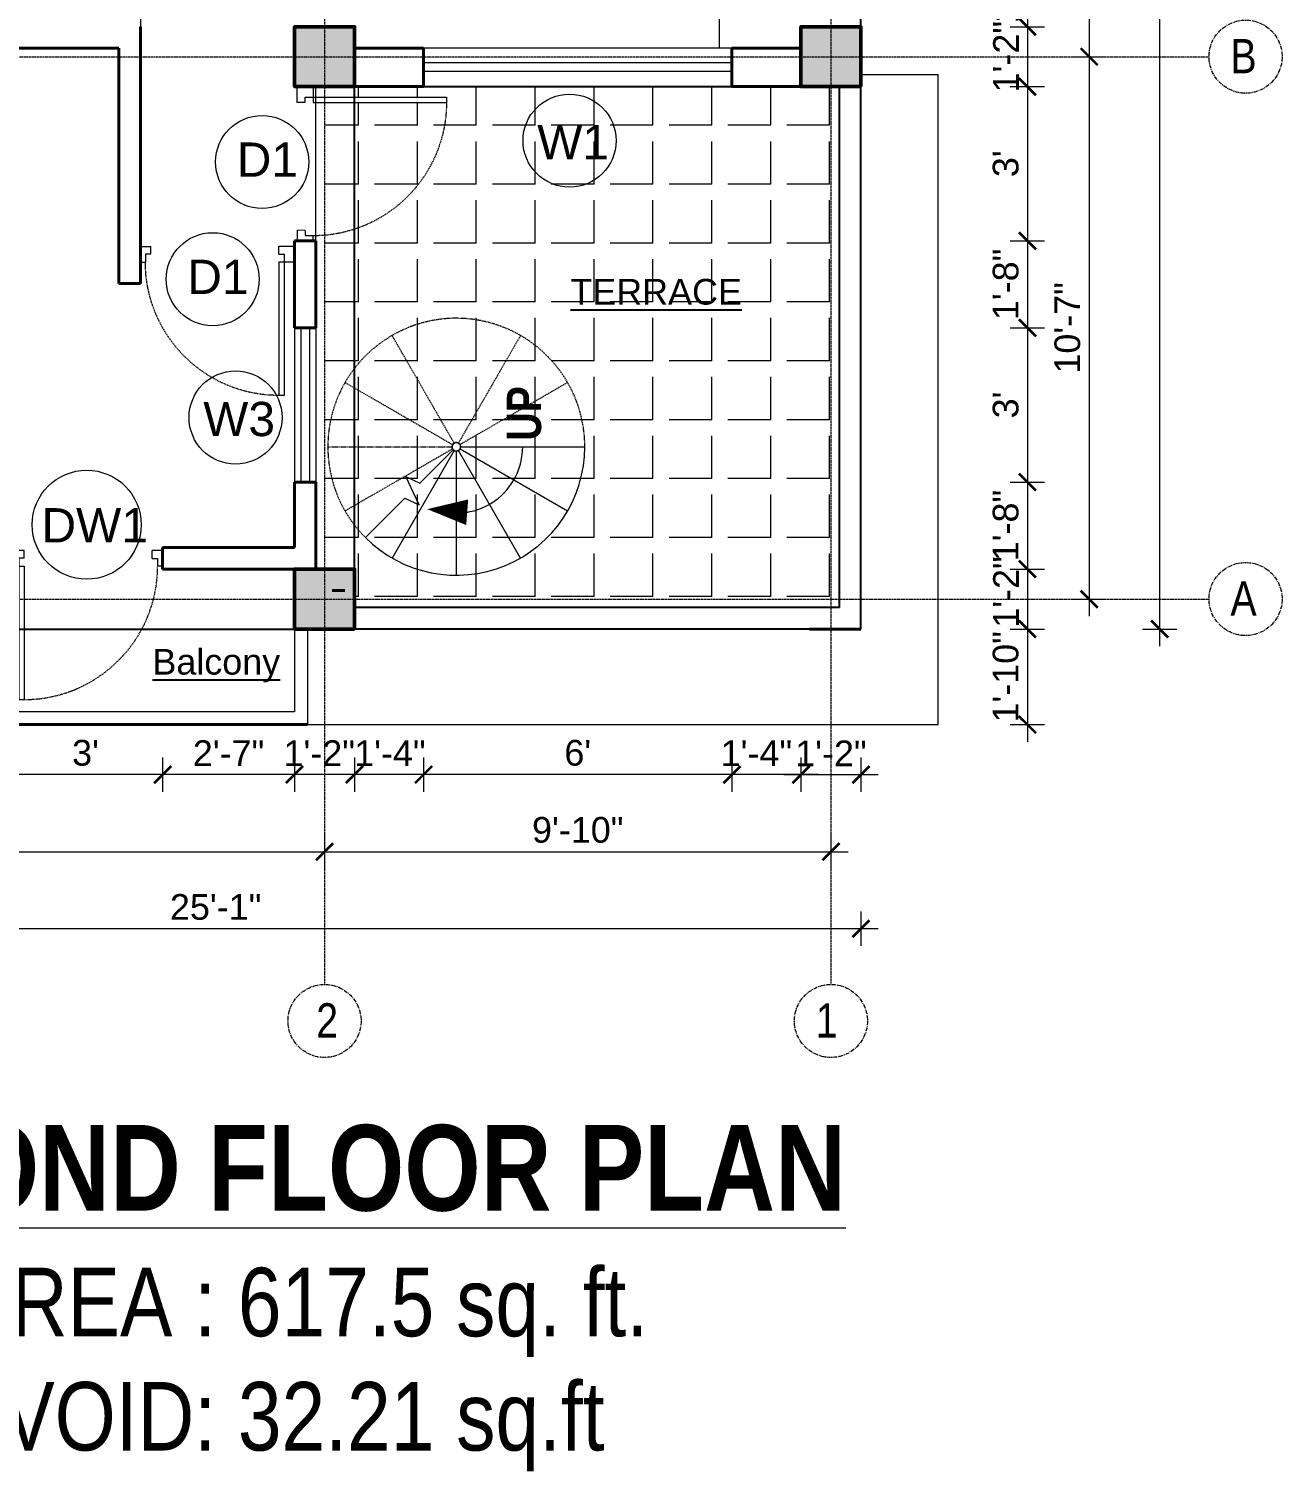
# Model space of a CAD drawing. Header units: inches. Extents: x 135267 to 147066, y -21506 to -19082.
# Drawn here: x 145231 to 145523.6, y -20005.5 to -19668.7 of the extents above; entities that cross this region are included whole.
import ezdxf

# ---------------------------------------------------------------- set-up
doc = ezdxf.new("R2010")
doc.units = ezdxf.units.IN
doc.header["$LTSCALE"] = 0.5
doc.header["$MEASUREMENT"] = 0
doc.header["$PDMODE"] = 66
doc.linetypes.add('CENTER', pattern=[2, 1.25, -0.25, 0.25, -0.25])
doc.linetypes.add('HIDDEN', pattern=[0.375, 0.25, -0.125])
for name, color, linetype, lineweight in [('Annotate-Lite.w', 177, 'Continuous', 9), ('Annotations-Bold.w', 177, 'Continuous', 13), ('C-COLUMN', 1, 'Continuous', 50), ('DIM 1-100', 4, 'Continuous', 13), ('Dim-100.w', 4, 'Continuous', 9), ('Door-Window.w', 4, 'Continuous', 15), ('F-FURNITURE', 30, 'Continuous', 13), ('HACTH', 253, 'Continuous', 9), ('PARAPET', 50, 'Continuous', 13), ('stair', 132, 'Continuous', 13), ('Staircase', 6, 'Continuous', 18), ('TEXT', 220, 'Continuous', 9), ('Text-100.w', 254, 'Continuous', 9), ('wall', 1, 'Continuous', 40), ('wall light', 6, 'Continuous', 25), ('window', 4, 'Continuous', 13)]:
    doc.layers.add(name, color=color, linetype=linetype, lineweight=lineweight)
doc.styles.add('ARAIL', font='ARIALN.TTF')
doc.styles.add('arial', font='arial.ttf')
doc.styles.add('arial.', font='arial.ttf')
doc.styles.add('gaurav', font='arial.ttf')
doc.styles.get("Standard").update_dxf_attribs({"font": 'arial.ttf'})
doc.dimstyles.new('1 by 96', dxfattribs={"dimtxt": 6, "dimasz": 4, "dimexe": 4, "dimexo": 4, "dimgap": 2, "dimtad": 1, "dimdec": 0, "dimzin": 0, "dimdsep": 46, "dimlunit": 4, "dimtxsty": 'Standard', "dimblk": 'ARCHTICK', "dimcen": 0, "dimdle": 4, "dimadec": 0, "dimazin": 0, "dimtfac": 1, "dimtdec": 0, "dimtix": 1, "dimtofl": 0, "dimtmove": 1, "dimatfit": 3, "dimldrblk": 'ARCHTICK', "dimfxl": 4, "dimfxlon": 1, "dimtolj": 1, "dimtzin": 0, "dimlwd": -1, "dimlwe": -1, "dimarcsym": 0})

# ---------------------------------------------------------------- blocks, each defined once
blk = doc.blocks.new('3-0')
at = {"ltscale": 3}
for p, q in [((11063.05, 10097.68), (11065.97, 10099.9)), ((11065.97, 10099.9), (11066.71, 10098.92)), ((11063.05, 10097.68), (11064.53, 10095.73)), ((11065.99, 10096.84), (11064.53, 10095.73)), ((11065.25, 10097.81), (11066.71, 10098.92)), ((11065.99, 10096.84), (11065.25, 10097.81)), ((11085.5, 10074.13), (11110.32, 10092.96)), ((11111.05, 10091.97), (11110.32, 10092.96)), ((11086.24, 10073.15), (11111.05, 10091.97)), ((11084.04, 10073.02), (11082.57, 10071.91)), ((11084.04, 10073.02), (11084.78, 10072.04)), ((11084.78, 10072.04), (11086.24, 10073.15)), ((11086.24, 10073.15), (11085.5, 10074.13)), ((11087.72, 10071.2), (11086.24, 10073.15)), ((11082.57, 10071.91), (11084.79, 10068.98)), ((11084.79, 10068.98), (11087.72, 10071.2))]:
    blk.add_line(p, q, dxfattribs=at)
at = {"layer": 'Door-Window.w', "color": 9, "linetype": 'HIDDEN', "lineweight": 18}
blk.add_arc((11085.5, 10074.13), 31.16, 37.1906, 127.1465, dxfattribs=at)
blk = doc.blocks.new('_ArchTick')
at = {"color": 0, "linetype": 'ByBlock', "const_width": 0.15}
blk.add_lwpolyline([(-0.5, -0.5), (0.5, 0.5)], dxfattribs=at)
blk = doc.blocks.new('*D219')
at = {"layer": 'Defpoints', "color": 0, "transparency": 16777216}
for p in [(145411.3, -19682.2), (145425.3, -19682.2), (145425.3, -19842.85)]:
    blk.add_point(p, dxfattribs=at)
at = {"layer": 'DIM 1-100', "color": 0, "transparency": 16777216}
for p, q in [((145411.3, -19838.85), (145411.3, -19846.85)), ((145425.3, -19838.85), (145425.3, -19846.85)), ((145407.3, -19842.85), (145429.3, -19842.85))]:
    blk.add_line(p, q, dxfattribs=at)
at = {"layer": 'DIM 1-100', "color": 0, "transparency": 16777216, "xscale": 4, "yscale": 4, "zscale": 4, "rotation": 180}
blk.add_blockref('_ArchTick', (145411.3, -19842.85), dxfattribs=at)
at = {"layer": 'DIM 1-100', "color": 0, "transparency": 16777216, "xscale": 4, "yscale": 4, "zscale": 4}
blk.add_blockref('_ArchTick', (145425.3, -19842.85), dxfattribs=at)
at = {"layer": 'DIM 1-100', "color": 0, "transparency": 16777216, "insert": (145418.3, -19837.89), "char_height": 6, "attachment_point": 5}
blk.add_mtext('\\A1;1\'-2"', dxfattribs=at)
blk = doc.blocks.new('*D217')
at = {"layer": 'Defpoints', "color": 0, "transparency": 16777216}
for p in [(145418.3, -19675.2), (145300.07, -19808.85), (145418.3, -19860.85)]:
    blk.add_point(p, dxfattribs=at)
at = {"layer": 'DIM 1-100', "color": 0, "transparency": 16777216}
for p, q in [((145300.07, -19856.85), (145300.07, -19864.85)), ((145418.3, -19856.85), (145418.3, -19864.85)), ((145296.07, -19860.85), (145422.3, -19860.85))]:
    blk.add_line(p, q, dxfattribs=at)
at = {"layer": 'DIM 1-100', "color": 0, "transparency": 16777216, "xscale": 4, "yscale": 4, "zscale": 4, "rotation": 180}
blk.add_blockref('_ArchTick', (145300.07, -19860.85), dxfattribs=at)
at = {"layer": 'DIM 1-100', "color": 0, "transparency": 16777216, "xscale": 4, "yscale": 4, "zscale": 4}
blk.add_blockref('_ArchTick', (145418.3, -19860.85), dxfattribs=at)
at = {"layer": 'DIM 1-100', "color": 0, "transparency": 16777216, "insert": (145359.19, -19855.79), "char_height": 6, "attachment_point": 5}
blk.add_mtext('\\A1;9\'-10"', dxfattribs=at)
blk = doc.blocks.new('*D218')
at = {"layer": 'Defpoints', "color": 0, "transparency": 16777216}
for p in [(145124.01, -19808.85), (145425.3, -19808.85), (145124.01, -19878.85)]:
    blk.add_point(p, dxfattribs=at)
at = {"layer": 'DIM 1-100', "color": 0, "transparency": 16777216}
for p, q in [((145124.01, -19874.85), (145124.01, -19882.85)), ((145425.3, -19874.85), (145425.3, -19882.85)), ((145429.3, -19878.85), (145120.01, -19878.85))]:
    blk.add_line(p, q, dxfattribs=at)
at = {"layer": 'DIM 1-100', "color": 0, "transparency": 16777216, "xscale": 4, "yscale": 4, "zscale": 4, "rotation": 180}
blk.add_blockref('_ArchTick', (145124.01, -19878.85), dxfattribs=at)
at = {"layer": 'DIM 1-100', "color": 0, "transparency": 16777216, "xscale": 4, "yscale": 4, "zscale": 4}
blk.add_blockref('_ArchTick', (145425.3, -19878.85), dxfattribs=at)
at = {"layer": 'DIM 1-100', "color": 0, "transparency": 16777216, "insert": (145274.66, -19873.79), "char_height": 6, "attachment_point": 5}
blk.add_mtext('\\A1;25\'-1"', dxfattribs=at)
blk = doc.blocks.new('*D220')
at = {"layer": 'Defpoints', "color": 0, "transparency": 16777216}
for p in [(145395.19, -19682.2), (145411.3, -19682.2), (145395.19, -19842.85)]:
    blk.add_point(p, dxfattribs=at)
at = {"layer": 'DIM 1-100', "color": 0, "transparency": 16777216}
for p, q in [((145395.19, -19838.85), (145395.19, -19846.85)), ((145411.3, -19838.85), (145411.3, -19846.85)), ((145415.3, -19842.85), (145391.19, -19842.85))]:
    blk.add_line(p, q, dxfattribs=at)
at = {"layer": 'DIM 1-100', "color": 0, "transparency": 16777216, "xscale": 4, "yscale": 4, "zscale": 4, "rotation": 180}
blk.add_blockref('_ArchTick', (145395.19, -19842.85), dxfattribs=at)
at = {"layer": 'DIM 1-100', "color": 0, "transparency": 16777216, "xscale": 4, "yscale": 4, "zscale": 4}
blk.add_blockref('_ArchTick', (145411.3, -19842.85), dxfattribs=at)
at = {"layer": 'DIM 1-100', "color": 0, "transparency": 16777216, "insert": (145400.9, -19837.84), "char_height": 6, "attachment_point": 5}
blk.add_mtext('\\A1;1\'-4"', dxfattribs=at)
blk = doc.blocks.new('*D221')
at = {"layer": 'Defpoints', "color": 0, "transparency": 16777216}
for p in [(145323.19, -19682.2), (145395.19, -19682.2), (145323.19, -19842.85)]:
    blk.add_point(p, dxfattribs=at)
at = {"layer": 'DIM 1-100', "color": 0, "transparency": 16777216}
for p, q in [((145323.19, -19838.85), (145323.19, -19846.85)), ((145395.19, -19838.85), (145395.19, -19846.85)), ((145399.19, -19842.85), (145319.19, -19842.85))]:
    blk.add_line(p, q, dxfattribs=at)
at = {"layer": 'DIM 1-100', "color": 0, "transparency": 16777216, "xscale": 4, "yscale": 4, "zscale": 4, "rotation": 180}
blk.add_blockref('_ArchTick', (145323.19, -19842.85), dxfattribs=at)
at = {"layer": 'DIM 1-100', "color": 0, "transparency": 16777216, "xscale": 4, "yscale": 4, "zscale": 4}
blk.add_blockref('_ArchTick', (145395.19, -19842.85), dxfattribs=at)
at = {"layer": 'DIM 1-100', "color": 0, "transparency": 16777216, "insert": (145359.19, -19837.79), "char_height": 6, "attachment_point": 5}
blk.add_mtext("\\A1;6'", dxfattribs=at)
blk = doc.blocks.new('*D222')
at = {"layer": 'Defpoints', "color": 0, "transparency": 16777216}
for p in [(145307.07, -19682.2), (145323.19, -19682.2), (145307.07, -19842.85)]:
    blk.add_point(p, dxfattribs=at)
at = {"layer": 'DIM 1-100', "color": 0, "transparency": 16777216}
for p, q in [((145307.07, -19838.85), (145307.07, -19846.85)), ((145323.19, -19838.85), (145323.19, -19846.85)), ((145327.19, -19842.85), (145303.07, -19842.85))]:
    blk.add_line(p, q, dxfattribs=at)
at = {"layer": 'DIM 1-100', "color": 0, "transparency": 16777216, "xscale": 4, "yscale": 4, "zscale": 4, "rotation": 180}
blk.add_blockref('_ArchTick', (145307.07, -19842.85), dxfattribs=at)
at = {"layer": 'DIM 1-100', "color": 0, "transparency": 16777216, "xscale": 4, "yscale": 4, "zscale": 4}
blk.add_blockref('_ArchTick', (145323.19, -19842.85), dxfattribs=at)
at = {"layer": 'DIM 1-100', "color": 0, "transparency": 16777216, "insert": (145315.34, -19837.84), "char_height": 6, "attachment_point": 5}
blk.add_mtext('\\A1;1\'-4"', dxfattribs=at)
blk = doc.blocks.new('*D223')
at = {"layer": 'Defpoints', "color": 0, "transparency": 16777216}
for p in [(145307.07, -19682.2), (145293.07, -19808.85), (145293.07, -19842.85)]:
    blk.add_point(p, dxfattribs=at)
at = {"layer": 'DIM 1-100', "color": 0, "transparency": 16777216}
for p, q in [((145293.07, -19838.85), (145293.07, -19846.85)), ((145307.07, -19838.85), (145307.07, -19846.85)), ((145311.07, -19842.85), (145289.07, -19842.85))]:
    blk.add_line(p, q, dxfattribs=at)
at = {"layer": 'DIM 1-100', "color": 0, "transparency": 16777216, "xscale": 4, "yscale": 4, "zscale": 4, "rotation": 180}
blk.add_blockref('_ArchTick', (145293.07, -19842.85), dxfattribs=at)
at = {"layer": 'DIM 1-100', "color": 0, "transparency": 16777216, "xscale": 4, "yscale": 4, "zscale": 4}
blk.add_blockref('_ArchTick', (145307.07, -19842.85), dxfattribs=at)
at = {"layer": 'DIM 1-100', "color": 0, "transparency": 16777216, "insert": (145298.84, -19837.84), "char_height": 6, "attachment_point": 5}
blk.add_mtext('\\A1;1\'-2"', dxfattribs=at)
blk = doc.blocks.new('*D224')
at = {"layer": 'Defpoints', "color": 0, "transparency": 16777216}
for p in [(145262.27, -19789.85), (145293.07, -19808.85), (145262.27, -19842.85)]:
    blk.add_point(p, dxfattribs=at)
at = {"layer": 'DIM 1-100', "color": 0, "transparency": 16777216}
for p, q in [((145262.27, -19838.85), (145262.27, -19846.85)), ((145293.07, -19838.85), (145293.07, -19846.85)), ((145297.07, -19842.85), (145258.27, -19842.85))]:
    blk.add_line(p, q, dxfattribs=at)
at = {"layer": 'DIM 1-100', "color": 0, "transparency": 16777216, "xscale": 4, "yscale": 4, "zscale": 4, "rotation": 180}
blk.add_blockref('_ArchTick', (145262.27, -19842.85), dxfattribs=at)
at = {"layer": 'DIM 1-100', "color": 0, "transparency": 16777216, "xscale": 4, "yscale": 4, "zscale": 4}
blk.add_blockref('_ArchTick', (145293.07, -19842.85), dxfattribs=at)
at = {"layer": 'DIM 1-100', "color": 0, "transparency": 16777216, "insert": (145277.67, -19837.84), "char_height": 6, "attachment_point": 5}
blk.add_mtext('\\A1;2\'-7"', dxfattribs=at)
blk = doc.blocks.new('*D225')
at = {"layer": 'Defpoints', "color": 0, "transparency": 16777216}
for p in [(145226.27, -19789.85), (145262.27, -19789.85), (145226.27, -19842.85)]:
    blk.add_point(p, dxfattribs=at)
at = {"layer": 'DIM 1-100', "color": 0, "transparency": 16777216}
for p, q in [((145226.27, -19838.85), (145226.27, -19846.85)), ((145262.27, -19838.85), (145262.27, -19846.85)), ((145266.27, -19842.85), (145222.27, -19842.85))]:
    blk.add_line(p, q, dxfattribs=at)
at = {"layer": 'DIM 1-100', "color": 0, "transparency": 16777216, "xscale": 4, "yscale": 4, "zscale": 4, "rotation": 180}
blk.add_blockref('_ArchTick', (145226.27, -19842.85), dxfattribs=at)
at = {"layer": 'DIM 1-100', "color": 0, "transparency": 16777216, "xscale": 4, "yscale": 4, "zscale": 4}
blk.add_blockref('_ArchTick', (145262.27, -19842.85), dxfattribs=at)
at = {"layer": 'DIM 1-100', "color": 0, "transparency": 16777216, "insert": (145244.27, -19837.79), "char_height": 6, "attachment_point": 5}
blk.add_mtext("\\A1;3'", dxfattribs=at)
blk = doc.blocks.new('*D229')
at = {"layer": 'Defpoints', "color": 0, "transparency": 16777216}
for p in [(145131.01, -19808.85), (145300.07, -19808.85), (145300.07, -19860.85)]:
    blk.add_point(p, dxfattribs=at)
at = {"layer": 'DIM 1-100', "color": 0, "transparency": 16777216}
for p, q in [((145131.01, -19856.85), (145131.01, -19864.85)), ((145300.07, -19856.85), (145300.07, -19864.85)), ((145127.01, -19860.85), (145304.07, -19860.85))]:
    blk.add_line(p, q, dxfattribs=at)
at = {"layer": 'DIM 1-100', "color": 0, "transparency": 16777216, "xscale": 4, "yscale": 4, "zscale": 4, "rotation": 180}
blk.add_blockref('_ArchTick', (145131.01, -19860.85), dxfattribs=at)
at = {"layer": 'DIM 1-100', "color": 0, "transparency": 16777216, "xscale": 4, "yscale": 4, "zscale": 4}
blk.add_blockref('_ArchTick', (145300.07, -19860.85), dxfattribs=at)
at = {"layer": 'DIM 1-100', "color": 0, "transparency": 16777216, "insert": (145215.54, -19855.84), "char_height": 6, "attachment_point": 5}
blk.add_mtext('\\A1;14\'-1"', dxfattribs=at)
blk = doc.blocks.new('*D346')
at = {"layer": 'Defpoints', "color": 0, "transparency": 16777216}
for p in [(145425.3, -19649.95), (145425.3, -19668.2), (145464.18, -19668.2)]:
    blk.add_point(p, dxfattribs=at)
at = {"layer": 'DIM 1-100', "color": 0, "transparency": 16777216}
for p, q in [((145464.18, -19645.95), (145464.18, -19672.2)), ((145460.18, -19649.95), (145468.18, -19649.95)), ((145460.18, -19668.2), (145468.18, -19668.2))]:
    blk.add_line(p, q, dxfattribs=at)
at = {"layer": 'DIM 1-100', "color": 0, "transparency": 16777216, "xscale": 4, "yscale": 4, "zscale": 4}
for p, rotation in [((145464.18, -19649.95), 90), ((145464.18, -19668.2), 270)]:
    blk.add_blockref('_ArchTick', p, dxfattribs=dict(at, rotation=rotation))
at = {"layer": 'DIM 1-100', "color": 0, "transparency": 16777216, "insert": (145459.12, -19659.08), "char_height": 6, "attachment_point": 5, "rotation": 90}
blk.add_mtext('\\A1;1\'-6"', dxfattribs=at)
blk = doc.blocks.new('*D347')
at = {"layer": 'Defpoints', "color": 0, "transparency": 16777216}
for p in [(145425.3, -19668.2), (145425.3, -19682.2), (145464.18, -19682.2)]:
    blk.add_point(p, dxfattribs=at)
at = {"layer": 'DIM 1-100', "color": 0, "transparency": 16777216}
for p, q in [((145464.18, -19664.2), (145464.18, -19686.2)), ((145460.18, -19668.2), (145468.18, -19668.2)), ((145460.18, -19682.2), (145468.18, -19682.2))]:
    blk.add_line(p, q, dxfattribs=at)
at = {"layer": 'DIM 1-100', "color": 0, "transparency": 16777216, "xscale": 4, "yscale": 4, "zscale": 4}
for p, rotation in [((145464.18, -19668.2), 90), ((145464.18, -19682.2), 270)]:
    blk.add_blockref('_ArchTick', p, dxfattribs=dict(at, rotation=rotation))
at = {"layer": 'DIM 1-100', "color": 0, "transparency": 16777216, "insert": (145459.17, -19675.2), "char_height": 6, "attachment_point": 5, "rotation": 90}
blk.add_mtext('\\A1;1\'-2"', dxfattribs=at)
blk = doc.blocks.new('*D348')
at = {"layer": 'Defpoints', "color": 0, "transparency": 16777216}
for p in [(145425.3, -19682.2), (145298.07, -19718.2), (145464.18, -19718.2)]:
    blk.add_point(p, dxfattribs=at)
at = {"layer": 'DIM 1-100', "color": 0, "transparency": 16777216}
for p, q in [((145464.18, -19678.2), (145464.18, -19722.2)), ((145460.18, -19682.2), (145468.18, -19682.2)), ((145460.18, -19718.2), (145468.18, -19718.2))]:
    blk.add_line(p, q, dxfattribs=at)
at = {"layer": 'DIM 1-100', "color": 0, "transparency": 16777216, "xscale": 4, "yscale": 4, "zscale": 4}
for p, rotation in [((145464.18, -19682.2), 90), ((145464.18, -19718.2), 270)]:
    blk.add_blockref('_ArchTick', p, dxfattribs=dict(at, rotation=rotation))
at = {"layer": 'DIM 1-100', "color": 0, "transparency": 16777216, "insert": (145459.12, -19700.2), "char_height": 6, "attachment_point": 5, "rotation": 90}
blk.add_mtext("\\A1;3'", dxfattribs=at)
blk = doc.blocks.new('*D349')
at = {"layer": 'Defpoints', "color": 0, "transparency": 16777216}
for p in [(145298.07, -19718.2), (145298.07, -19738.53), (145464.18, -19738.53)]:
    blk.add_point(p, dxfattribs=at)
at = {"layer": 'DIM 1-100', "color": 0, "transparency": 16777216}
for p, q in [((145464.18, -19714.2), (145464.18, -19742.53)), ((145460.18, -19718.2), (145468.18, -19718.2)), ((145460.18, -19738.53), (145468.18, -19738.53))]:
    blk.add_line(p, q, dxfattribs=at)
at = {"layer": 'DIM 1-100', "color": 0, "transparency": 16777216, "xscale": 4, "yscale": 4, "zscale": 4}
for p, rotation in [((145464.18, -19718.2), 90), ((145464.18, -19738.53), 270)]:
    blk.add_blockref('_ArchTick', p, dxfattribs=dict(at, rotation=rotation))
at = {"layer": 'DIM 1-100', "color": 0, "transparency": 16777216, "insert": (145459.12, -19728.37), "char_height": 6, "attachment_point": 5, "rotation": 90}
blk.add_mtext('\\A1;1\'-8"', dxfattribs=at)
blk = doc.blocks.new('*D350')
at = {"layer": 'Defpoints', "color": 0, "transparency": 16777216}
for p in [(145298.07, -19738.53), (145298.07, -19774.53), (145464.18, -19774.53)]:
    blk.add_point(p, dxfattribs=at)
at = {"layer": 'DIM 1-100', "color": 0, "transparency": 16777216}
for p, q in [((145464.18, -19734.53), (145464.18, -19778.53)), ((145460.18, -19738.53), (145468.18, -19738.53)), ((145460.18, -19774.53), (145468.18, -19774.53))]:
    blk.add_line(p, q, dxfattribs=at)
at = {"layer": 'DIM 1-100', "color": 0, "transparency": 16777216, "xscale": 4, "yscale": 4, "zscale": 4}
for p, rotation in [((145464.18, -19738.53), 90), ((145464.18, -19774.53), 270)]:
    blk.add_blockref('_ArchTick', p, dxfattribs=dict(at, rotation=rotation))
at = {"layer": 'DIM 1-100', "color": 0, "transparency": 16777216, "insert": (145459.12, -19756.53), "char_height": 6, "attachment_point": 5, "rotation": 90}
blk.add_mtext("\\A1;3'", dxfattribs=at)
blk = doc.blocks.new('*D351')
at = {"layer": 'Defpoints', "color": 0, "transparency": 16777216}
for p in [(145298.07, -19774.53), (145298.07, -19794.85), (145464.18, -19794.85)]:
    blk.add_point(p, dxfattribs=at)
at = {"layer": 'DIM 1-100', "color": 0, "transparency": 16777216}
for p, q in [((145464.18, -19770.53), (145464.18, -19798.85)), ((145460.18, -19774.53), (145468.18, -19774.53)), ((145460.18, -19794.85), (145468.18, -19794.85))]:
    blk.add_line(p, q, dxfattribs=at)
at = {"layer": 'DIM 1-100', "color": 0, "transparency": 16777216, "xscale": 4, "yscale": 4, "zscale": 4}
for p, rotation in [((145464.18, -19774.53), 90), ((145464.18, -19794.85), 270)]:
    blk.add_blockref('_ArchTick', p, dxfattribs=dict(at, rotation=rotation))
at = {"layer": 'DIM 1-100', "color": 0, "transparency": 16777216, "insert": (145459.12, -19784.69), "char_height": 6, "attachment_point": 5, "rotation": 90}
blk.add_mtext('\\A1;1\'-8"', dxfattribs=at)
blk = doc.blocks.new('*D352')
at = {"layer": 'Defpoints', "color": 0, "transparency": 16777216}
for p in [(145298.07, -19794.85), (145307.07, -19808.85), (145464.18, -19808.85)]:
    blk.add_point(p, dxfattribs=at)
at = {"layer": 'DIM 1-100', "color": 0, "transparency": 16777216}
for p, q in [((145464.18, -19790.85), (145464.18, -19812.85)), ((145460.18, -19794.85), (145468.18, -19794.85)), ((145460.18, -19808.85), (145468.18, -19808.85))]:
    blk.add_line(p, q, dxfattribs=at)
at = {"layer": 'DIM 1-100', "color": 0, "transparency": 16777216, "xscale": 4, "yscale": 4, "zscale": 4}
for p, rotation in [((145464.18, -19794.85), 90), ((145464.18, -19808.85), 270)]:
    blk.add_blockref('_ArchTick', p, dxfattribs=dict(at, rotation=rotation))
at = {"layer": 'DIM 1-100', "color": 0, "transparency": 16777216, "insert": (145459.17, -19800.2), "char_height": 6, "attachment_point": 5, "rotation": 90}
blk.add_mtext('\\A1;1\'-2"', dxfattribs=at)
blk = doc.blocks.new('*D353')
at = {"layer": 'Defpoints', "color": 0, "transparency": 16777216}
for p in [(145307.07, -19808.85), (145296.07, -19831.18), (145464.18, -19831.18)]:
    blk.add_point(p, dxfattribs=at)
at = {"layer": 'DIM 1-100', "color": 0, "transparency": 16777216}
for p, q in [((145464.18, -19804.85), (145464.18, -19835.18)), ((145460.18, -19808.85), (145468.18, -19808.85)), ((145460.18, -19831.18), (145468.18, -19831.18))]:
    blk.add_line(p, q, dxfattribs=at)
at = {"layer": 'DIM 1-100', "color": 0, "transparency": 16777216, "xscale": 4, "yscale": 4, "zscale": 4}
for p, rotation in [((145464.18, -19808.85), 90), ((145464.18, -19831.18), 270)]:
    blk.add_blockref('_ArchTick', p, dxfattribs=dict(at, rotation=rotation))
at = {"layer": 'DIM 1-100', "color": 0, "transparency": 16777216, "insert": (145459.12, -19820.02), "char_height": 6, "attachment_point": 5, "rotation": 90}
blk.add_mtext('\\A1;1\'-10"', dxfattribs=at)
blk = doc.blocks.new('*D355')
at = {"layer": 'Defpoints', "color": 0, "transparency": 16777216}
for p in [(145425.3, -19557.7), (145425.3, -19675.2), (145478.59, -19675.2)]:
    blk.add_point(p, dxfattribs=at)
at = {"layer": 'DIM 1-100', "color": 0, "transparency": 16777216}
for p, q in [((145478.59, -19553.7), (145478.59, -19679.2)), ((145474.59, -19557.7), (145482.59, -19557.7)), ((145474.59, -19675.2), (145482.59, -19675.2))]:
    blk.add_line(p, q, dxfattribs=at)
at = {"layer": 'DIM 1-100', "color": 0, "transparency": 16777216, "xscale": 4, "yscale": 4, "zscale": 4}
for p, rotation in [((145478.59, -19557.7), 90), ((145478.59, -19675.2), 270)]:
    blk.add_blockref('_ArchTick', p, dxfattribs=dict(at, rotation=rotation))
at = {"layer": 'DIM 1-100', "color": 0, "transparency": 16777216, "insert": (145473.52, -19616.45), "char_height": 6, "attachment_point": 5, "rotation": 90}
blk.add_mtext('\\A1;9\'-10"', dxfattribs=at)
blk = doc.blocks.new('*D356')
at = {"layer": 'Defpoints', "color": 0, "transparency": 16777216}
for p in [(145425.3, -19675.2), (145307.07, -19801.85), (145478.59, -19801.85)]:
    blk.add_point(p, dxfattribs=at)
at = {"layer": 'DIM 1-100', "color": 0, "transparency": 16777216}
for p, q in [((145478.59, -19671.2), (145478.59, -19805.85)), ((145474.59, -19675.2), (145482.59, -19675.2)), ((145474.59, -19801.85), (145482.59, -19801.85))]:
    blk.add_line(p, q, dxfattribs=at)
at = {"layer": 'DIM 1-100', "color": 0, "transparency": 16777216, "xscale": 4, "yscale": 4, "zscale": 4}
for p, rotation in [((145478.59, -19675.2), 90), ((145478.59, -19801.85), 270)]:
    blk.add_blockref('_ArchTick', p, dxfattribs=dict(at, rotation=rotation))
at = {"layer": 'DIM 1-100', "color": 0, "transparency": 16777216, "insert": (145473.52, -19738.53), "char_height": 6, "attachment_point": 5, "rotation": 90}
blk.add_mtext('\\A1;10\'-7"', dxfattribs=at)
blk = doc.blocks.new('*D357')
at = {"layer": 'Defpoints', "color": 0, "transparency": 16777216}
for p in [(145425.3, -19416.75), (145307.07, -19808.85), (145495.02, -19808.85)]:
    blk.add_point(p, dxfattribs=at)
at = {"layer": 'DIM 1-100', "color": 0, "transparency": 16777216}
for p, q in [((145495.02, -19412.75), (145495.02, -19812.85)), ((145491.02, -19416.75), (145499.02, -19416.75)), ((145491.02, -19808.85), (145499.02, -19808.85))]:
    blk.add_line(p, q, dxfattribs=at)
at = {"layer": 'DIM 1-100', "color": 0, "transparency": 16777216, "xscale": 4, "yscale": 4, "zscale": 4}
for p, rotation in [((145495.02, -19416.75), 90), ((145495.02, -19808.85), 270)]:
    blk.add_blockref('_ArchTick', p, dxfattribs=dict(at, rotation=rotation))
at = {"layer": 'DIM 1-100', "color": 0, "transparency": 16777216, "insert": (145489.96, -19612.8), "char_height": 6, "attachment_point": 5, "rotation": 90}
blk.add_mtext('\\A1;32\'-8"', dxfattribs=at)

msp = doc.modelspace()

# ---------------------------------------------------------------- hatches: boundary and pattern name
at = {"layer": 'C-COLUMN'}
h = msp.add_hatch(color=256, dxfattribs=at)
h.dxf.hatch_style = 1
h.paths.add_polyline_path([(145293.07, -19668.2), (145293.07, -19682.2), (145307.07, -19682.2), (145307.07, -19668.2)])
h = msp.add_hatch(color=256, dxfattribs=at)
h.dxf.hatch_style = 1
h.paths.add_polyline_path([(145411.3, -19668.2), (145411.3, -19682.2), (145425.3, -19682.2), (145425.3, -19668.2)])
h = msp.add_hatch(color=256, dxfattribs=at)
h.dxf.hatch_style = 1
h.paths.add_polyline_path([(145293.07, -19794.85), (145293.07, -19808.85), (145307.07, -19808.85), (145307.07, -19794.85)])
at = {"layer": 'HACTH'}
h = msp.add_hatch(dxfattribs=at)
h.set_pattern_fill('ANGLE', color=256, scale=50, angle=90)
h.set_pattern_definition([(90, (125700.492, -165207.48), (-13.75, 8e-16), [10, -3.75]), (180, (125700.492, -165207.48), (-2e-15, -13.75), [10, -3.75])])
h.paths.add_polyline_path([(145300.07, -19794.85), (145307.07, -19794.85), (145307.07, -19801.85), (145418.3, -19801.85), (145418.3, -19682.2), (145411.3, -19682.2), (145395.19, -19682.2), (145323.19, -19682.2), (145307.07, -19682.2), (145300.07, -19682.2), (145300.07, -19684.65), (145328.52, -19684.65), (145328.54, -19685.88, -0.389136), (145300.07, -19716.92)])
h.paths.add_polyline_path([(145328.54, -19685.88), (145300.07, -19685.88), (145300.07, -19716.92, 0.389136)], flags=17)
h.paths.add_polyline_path([(145356.09, -19735.87), (145399.14, -19735.87), (145399.14, -19723.5), (145356.09, -19723.5)], flags=24)

# ---------------------------------------------------------------- linework, layer by layer
at = {"layer": 'Annotate-Lite.w', "ltscale": 0.005}
for centre, radius in [((145357.28, -19694.81), 10.86), ((145285.51, -19699.79), 10.86), ((145273.96, -19727.17), 10.86), ((145279.3, -19759.46), 10.86), ((145244.55, -19784.5), 12.73)]:
    msp.add_circle(centre, radius, dxfattribs=at)
at = {"layer": 'Annotations-Bold.w', "linetype": 'CENTER', "ltscale": 0.3}
for p, q in [((145300.07, -19331.63), (145300.07, -19891.85)), ((145418.3, -19331.63), (145418.3, -19891.85)), ((145059.82, -19675.2), (145506.57, -19675.2)), ((145059.82, -19801.85), (145506.57, -19801.85))]:
    msp.add_line(p, q, dxfattribs=at)
at = {"layer": 'Annotations-Bold.w', "linetype": 'CENTER', "ltscale": 1.5}
for centre in [(145515.11, -19675.2), (145515.11, -19801.85), (145300.07, -19900.38), (145418.3, -19900.38)]:
    msp.add_circle(centre, 8.53, dxfattribs=at)
at = {"layer": 'C-COLUMN'}
for points in [[(145307.07, -19682.2), (145307.07, -19668.2), (145293.07, -19668.2), (145293.07, -19682.2)], [(145425.3, -19682.2), (145425.3, -19668.2), (145411.3, -19668.2), (145411.3, -19682.2)], [(145307.07, -19808.85), (145307.07, -19794.85), (145293.07, -19794.85), (145293.07, -19808.85)]]:
    msp.add_lwpolyline(points, close=True, dxfattribs=at)
at = {"layer": 'Defpoints'}
msp.add_lwpolyline([(145425.3, -19682.2), (145425.3, -19416.75), (145182.54, -19407.17), (145169.1, -19496.16), (145160.87, -19550.7), (145121.89, -19808.85), (145307.07, -19808.85), (145307.07, -19682.2), (145425.3, -19682.2)], dxfattribs=at)
at = {"layer": 'DIM 1-100', "linetype": 'Continuous', "ltscale": 0.005}
msp.add_lwpolyline([(145309.62, -19787.51), (145318.82, -19778.31), (145322.13, -19779.85), (145319.05, -19773.23), (145322.36, -19774.77), (145330.13, -19767)], dxfattribs=at)
at = {"layer": 'Dim-100.w', "linetype": 'Continuous', "ltscale": 0.005}
msp.add_arc((145330.84, -19766.29), 1, 225, 210, dxfattribs=at)
at = {"layer": 'F-FURNITURE'}
msp.add_line((145392.3, -19673.2), (145392.3, -19564.7), dxfattribs=at)
at = {"layer": 'HACTH'}
msp.add_line((145298.07, -19718.2), (145298.07, -19682.2), dxfattribs=at)
at = {"layer": 'PARAPET', "ltscale": 100}
for p, q in [((145425.3, -19679.38), (145443.3, -19679.38)), ((145443.3, -19831.18), (145443.3, -19679.38)), ((145293.07, -19808.85), (145293.07, -19828.18)), ((145296.07, -19808.85), (145296.07, -19831.18)), ((145293.07, -19828.18), (145226.27, -19828.18)), ((145296.07, -19831.18), (145223.27, -19831.18)), ((145296.07, -19831.18), (145443.3, -19831.18))]:
    msp.add_line(p, q, dxfattribs=at)
at = {"layer": 'stair', "linetype": 'ByBlock'}
msp.add_line((145257.07, -19564.7), (145257.07, -19673.2), dxfattribs=at)
at = {"layer": 'Staircase', "linetype": 'Continuous', "ltscale": 0.005}
for p, q in [((145331.7, -19766.79), (145356.82, -19781.29)), ((145331.84, -19766.29), (145360.84, -19766.29)), ((145330.34, -19767.16), (145315.84, -19792.27)), ((145330.84, -19767.29), (145330.84, -19796.29)), ((145345.84, -19792.27), (145331.34, -19767.16))]:
    msp.add_line(p, q, dxfattribs=at)
msp.add_lwpolyline([(145333.38, -19781.58, 6, 0, 0), (145324.04, -19780.86, 0, 0, 0)], format="xyseb", dxfattribs=at)
msp.add_circle((145330.84, -19766.29), 1, dxfattribs=at)
for radius, start in [(30, 225), (15.5, 251.7269)]:
    msp.add_arc((145330.84, -19766.29), radius, start, 0, dxfattribs=at)
at = {"layer": 'wall'}
for p, q in [((145257.07, -19668.2), (145257.07, -19673.2)), ((145252.07, -19673.2), (145152.23, -19673.2)), ((145252.07, -19673.2), (145252.07, -19728.13)), ((145257.07, -19673.2), (145257.07, -19728.13)), ((145307.07, -19673.2), (145323.19, -19673.2)), ((145323.19, -19682.2), (145323.19, -19673.2)), ((145395.19, -19682.2), (145395.19, -19673.2)), ((145395.19, -19673.2), (145411.3, -19673.2)), ((145307.07, -19682.2), (145323.19, -19682.2)), ((145395.19, -19682.2), (145411.3, -19682.2)), ((145293.07, -19718.2), (145293.07, -19738.53)), ((145293.07, -19718.2), (145298.07, -19718.2)), ((145298.07, -19718.2), (145298.07, -19738.53)), ((145257.07, -19728.13), (145252.07, -19728.13)), ((145298.07, -19738.53), (145293.07, -19738.53)), ((145293.07, -19774.53), (145293.07, -19789.85)), ((145298.07, -19774.53), (145293.07, -19774.53)), ((145298.07, -19774.53), (145298.07, -19794.85)), ((145293.07, -19789.85), (145262.27, -19789.85)), ((145262.27, -19789.85), (145262.27, -19794.85)), ((145293.07, -19794.85), (145262.27, -19794.85)), ((145304.83, -19799.85), (145301.83, -19799.85)), ((145413.3, -19808.85), (145425.3, -19808.85)), ((145296.07, -19831.18), (145226.27, -19831.18))]:
    msp.add_line(p, q, dxfattribs=at)
at = {"layer": 'wall light'}
for p, q in [((145425.3, -19808.85), (145425.3, -19675.2)), ((145420.3, -19803.85), (145420.3, -19682.2)), ((145420.3, -19803.85), (145307.07, -19803.85)), ((145425.3, -19808.85), (145307.07, -19808.85))]:
    msp.add_line(p, q, dxfattribs=at)
at = {"layer": 'wall light', "linetype": 'HIDDEN', "lineweight": 9}
for p, q in [((145330.34, -19765.43), (145315.84, -19740.31)), ((145345.84, -19740.31), (145331.34, -19765.43)), ((145304.85, -19751.29), (145329.97, -19765.79)), ((145356.82, -19751.29), (145331.7, -19765.79)), ((145300.84, -19766.29), (145329.84, -19766.29)), ((145329.97, -19766.79), (145304.85, -19781.29))]:
    msp.add_line(p, q, dxfattribs=at)
msp.add_arc((145330.84, -19766.29), 30, 0, 225, dxfattribs=at)
at = {"layer": 'window'}
for p, q in [((145395.19, -19673.2), (145323.19, -19673.2)), ((145323.19, -19676.58), (145395.19, -19676.58)), ((145323.19, -19678.58), (145395.19, -19678.58)), ((145323.19, -19682.2), (145395.19, -19682.2)), ((145293.07, -19738.53), (145293.07, -19774.53)), ((145294.57, -19738.53), (145294.57, -19774.53)), ((145296.57, -19738.53), (145296.57, -19774.53)), ((145298.07, -19738.53), (145298.07, -19774.53))]:
    msp.add_line(p, q, dxfattribs=at)

# ---------------------------------------------------------------- block references
at = {"layer": 'Door-Window.w', "linetype": 'ByBlock', "yscale": 0.9997912369827213, "zscale": 0.9997912369827213}
for p, xscale, rotation in [((130379.98, -18361.64), -0.9997912369827213, 217.1905952115098), ((146613.63, -4805.75), -0.9997912369827213, 127.1905952115098), ((143905.71, -4876.76), 0.9997912369827213, 232.8094047884902)]:
    msp.add_blockref('3-0', p, dxfattribs=dict(at, xscale=xscale, rotation=rotation))

# ---------------------------------------------------------------- texts
at = {"layer": 'Annotate-Lite.w', "ltscale": 0.005, "char_height": 8, "attachment_point": 1, "style": 'gaurav'}
for s, insert in [('W1', (145349.73, -19691.16)), ('D1', (145279.59, -19695.24)), ('D1', (145268.04, -19722.61)), ('W3', (145271.75, -19755.81)), ('DW1', (145234, -19780.63))]:
    msp.add_mtext_dynamic_manual_height_columns(s, width=8, gutter_width=100, heights=[0], dxfattribs=dict(at, insert=insert))
at = {"layer": 'Annotations-Bold.w', "linetype": 'CENTER', "ltscale": 1.5, "char_height": 8, "attachment_point": 1, "style": 'ARAIL'}
for s, insert in [('B', (145511.57, -19671.07)), ('A', (145511.57, -19797.72)), ('2', (145298.13, -19896.25)), ('1', (145414.77, -19896.25))]:
    msp.add_mtext_dynamic_manual_height_columns(s, width=6.5393, gutter_width=100, heights=[0], dxfattribs=dict(at, insert=insert))
at = {"layer": 'TEXT', "lineweight": -2, "char_height": 6, "width": 127.5059, "attachment_point": 5, "style": 'arial.'}
for s, insert in [('{\\LTERRACE}', (145377.49, -19730.14)), ('{\\LBalcony}', (145274.8, -19817.4))]:
    msp.add_mtext(s, dxfattribs=dict(at, insert=insert))
at = {"layer": 'Text-100.w', "insert": (145350.74, -19758.52), "char_height": 8, "attachment_point": 8, "rotation": 90, "style": 'arial'}
msp.add_mtext_dynamic_manual_height_columns('{\\fArial Narrow|b1|i0|c0|p34;UP}', width=92.146, gutter_width=0.318, heights=[0], dxfattribs=at)
at = {"layer": 'Text-100.w', "insert": (145295.15, -19924.67), "char_height": 20, "width": 569.1024, "attachment_point": 2, "style": 'arial'}
msp.add_mtext('\\A1;{\\fArial Narrow|b1|i0|c0|p34;\\LSECOND FLOOR PLAN\\P\\fArial Narrow|b0|i0|c0|p34;\\H0.8x;\\lAREA : 617.5 sq. ft.\\PVOID: 32.21 sq.ft}', dxfattribs=at)

# ---------------------------------------------------------------- dimensions: what is measured, and where the dimension line sits
at = {"layer": 'DIM 1-100'}
for base, p1, p2, angle, picture, middle in [((145495.02, -19808.85), (145425.3, -19416.75), (145307.07, -19808.85), 90, '*D357', (145489.96, -19612.8)), ((145478.5853773, -19675.20276262), (145425.3041273, -19557.70276262), (145425.3041273, -19675.20276262), 90, '*D355', (145473.52193938, -19616.45276262)), ((145478.59, -19801.85), (145425.3, -19675.2), (145307.07, -19801.85), 90, '*D356', (145473.52, -19738.53)), ((145418.3, -19860.85), (145300.07, -19808.85), (145418.3, -19675.2), 180, '*D217', (145359.19, -19855.79)), ((145464.18, -19718.2), (145425.3, -19682.2), (145298.07, -19718.2), 90, '*D348', (145459.12, -19700.2)), ((145323.19, -19842.85), (145395.19, -19682.2), (145323.19, -19682.2), 180, '*D221', (145359.19, -19837.79)), ((145464.18, -19738.53), (145298.07, -19718.2), (145298.07, -19738.53), 90, '*D349', (145459.12, -19728.37)), ((145464.18, -19774.53), (145298.07, -19738.53), (145298.07, -19774.53), 90, '*D350', (145459.12, -19756.53)), ((145464.18, -19794.85), (145298.07, -19774.53), (145298.07, -19794.85), 90, '*D351', (145459.12, -19784.69)), ((145226.27, -19842.85), (145262.27, -19789.85), (145226.27, -19789.85), 180, '*D225', (145244.27, -19837.79)), ((145262.27, -19842.85), (145293.07, -19808.85), (145262.27, -19789.85), 180, '*D224', (145277.67, -19837.84)), ((145124.01, -19878.85), (145425.3, -19808.85), (145124.01, -19808.85), 180, '*D218', (145274.66, -19873.79)), ((145300.07, -19860.85), (145131.01, -19808.85), (145300.07, -19808.85), 180, '*D229', (145215.54, -19855.84))]:
    dim = msp.add_linear_dim(base=base, p1=p1, p2=p2, angle=angle, dimstyle='1 by 96', dxfattribs=at)
    dim.commit()
    dim.dimension.update_dxf_attribs({"geometry": picture, "text_midpoint": middle})
for base, p1, p2, angle, picture, middle in [((145464.18, -19668.2), (145425.3, -19649.95), (145425.3, -19668.2), 90, '*D346', (145464.18, -19659.08)), ((145464.18, -19682.2), (145425.3, -19668.2), (145425.3, -19682.2), 90, '*D347', (145464.18, -19675.2)), ((145293.07, -19842.85), (145307.07, -19682.2), (145293.07, -19808.85), 180, '*D223', (145298.84, -19842.85)), ((145307.07, -19842.85), (145323.19, -19682.2), (145307.07, -19682.2), 180, '*D222', (145315.34, -19842.85)), ((145395.19, -19842.85), (145411.3, -19682.2), (145395.19, -19682.2), 180, '*D220', (145400.9, -19842.85)), ((145425.3, -19842.85), (145411.3, -19682.2), (145425.3, -19682.2), 180, '*D219', (145418.3, -19842.9)), ((145464.18, -19808.85), (145298.07, -19794.85), (145307.07, -19808.85), 90, '*D352', (145464.18, -19800.2)), ((145464.18, -19831.18), (145307.07, -19808.85), (145296.07, -19831.18), 90, '*D353', (145464.18, -19820.02))]:
    dim = msp.add_linear_dim(base=base, p1=p1, p2=p2, angle=angle, dimstyle='1 by 96', dxfattribs=at)
    dim.commit()
    dim.dimension.update_dxf_attribs({"geometry": picture, "text_midpoint": middle, "dimtype": 160})

doc.saveas('drawing.dxf')
